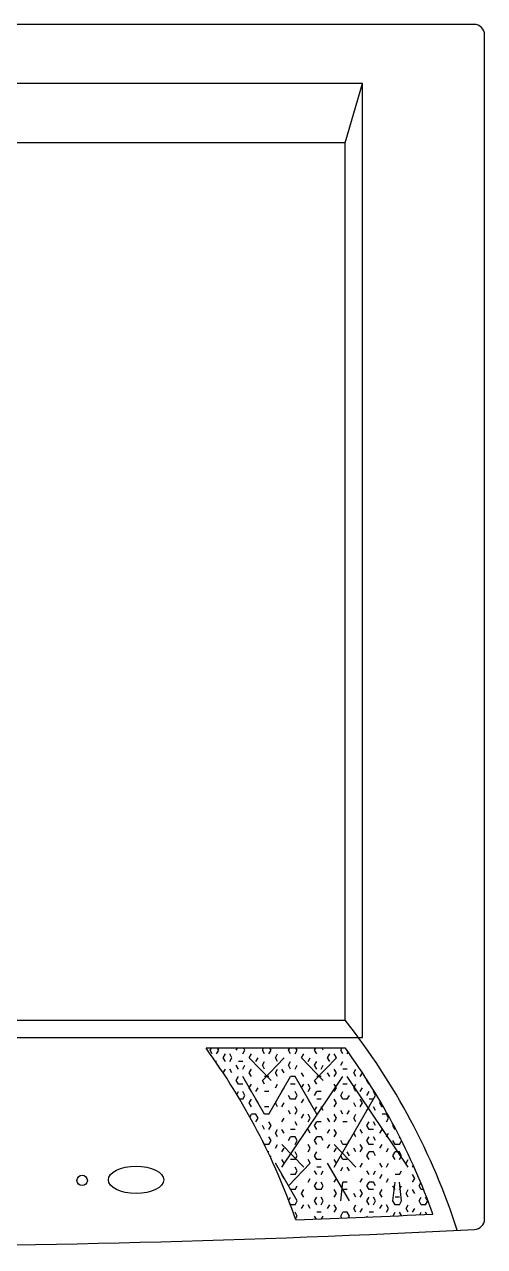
# Model space of a CAD drawing. Header units: inches. Extents: x 6.9 to 49.4, y 11.8 to 36.5.
# Drawn here: x 20.6095 to 20.7416, y 23.1819 to 23.5329 of the extents above; entities that cross this region are included whole.
import ezdxf

# ---------------------------------------------------------------- set-up
doc = ezdxf.new("R2010")
doc.units = ezdxf.units.IN
doc.header["$MEASUREMENT"] = 0
doc.layers.add('02', color=2, linetype='Continuous')

msp = doc.modelspace()

# ---------------------------------------------------------------- linework, layer by layer
at = {"layer": '02'}
for p, q in [((20.73864100061072, 23.53293237077675), (20.35464100076532, 23.53293237077675)), ((20.7416410006368, 23.18984212981674), (20.7416410006368, 23.52993237077977)), ((20.70664100072062, 23.51593237075509), (20.38664100065542, 23.51593237075509)), ((20.70164100059954, 23.49893237076254), (20.70664100072062, 23.51593237075509)), ((20.70664100072062, 23.24193237077931), (20.70664100072062, 23.51593237075509)), ((20.70164100059954, 23.49893237076254), (20.3916410007765, 23.49893237076254)), ((20.70164100059954, 23.24693237075486), (20.70164100059954, 23.49893237076254)), ((20.3916410007765, 23.24693237075486), (20.70164100059954, 23.24693237075486)), ((20.38664100065542, 23.24193237077931), (20.70664100072062, 23.24193237077931)), ((20.70167182854092, 23.23893237078233), (20.66167182850366, 23.23893237078233)), ((20.66284008629335, 23.23832673310904), (20.66318975135399, 23.23893237078233)), ((20.66346508546447, 23.23724418877761), (20.66284008559486, 23.23832672053619)), ((20.66471508636786, 23.23724420135046), (20.66534008623747, 23.23832673310904)), ((20.66534008553898, 23.23832672053619), (20.66499041326059, 23.23893237078233)), ((20.66659008620953, 23.23616166959188), (20.66721508631198, 23.23724420135046)), ((20.66909008545516, 23.23616165701902), (20.66846508558555, 23.23724418877761)), ((20.67034008635854, 23.23832673310904), (20.67068975141918, 23.23893237078233)), ((20.67221508620022, 23.23724420135046), (20.67284008630266, 23.23832673310904)), ((20.67284008560417, 23.23832672053619), (20.67249041332578, 23.23893237078233)), ((20.67409008627472, 23.23616166959188), (20.67471508614434, 23.23724420135046)), ((20.67846508559486, 23.23724418877761), (20.67784008549241, 23.23832672053619)), ((20.6778400861909, 23.23832673310904), (20.67818975125154, 23.23893237078233)), ((20.67971508626541, 23.23724420135046), (20.68034008636786, 23.23832673310904)), ((20.68034008543653, 23.23832672053619), (20.67999041315814, 23.23893237078233)), ((20.68159008633992, 23.23616166959188), (20.68221508620953, 23.23724420135046)), ((20.6853400862561, 23.23832673310904), (20.68568975131674, 23.23893237078233)), ((20.68596508566005, 23.23724418877761), (20.68534008555761, 23.23832672053619)), ((20.6872150863306, 23.23724420135046), (20.68784008620022, 23.23832673310904)), ((20.68784008550173, 23.23832672053619), (20.68749041322334, 23.23893237078233)), ((20.68909008617228, 23.23616166959188), (20.68971508627472, 23.23724420135046)), ((20.69284008632129, 23.23832673310904), (20.69318975138193, 23.23893237078233)), ((20.69346508549241, 23.23724418877761), (20.6928400856228, 23.23832672053619)), ((20.69534008556692, 23.23832672053619), (20.69499041328853, 23.23893237078233)), ((20.69659008623747, 23.23616166959188), (20.69721508633992, 23.23724420135046)), ((20.6990900854831, 23.23616165701902), (20.69846508561348, 23.23724418877761)), ((20.70096508555761, 23.23724418877761), (20.70034008545516, 23.23832672053619)), ((20.70034008615365, 23.23832673310904), (20.70068975121429, 23.23893237078233)), ((20.70221508622816, 23.23724420135046), (20.70251328384219, 23.23776069477686)), ((20.66471509684524, 23.23507913093568), (20.66439555424912, 23.23507913093568)), ((20.66524593534594, 23.23383353198666), (20.66534008623747, 23.23399660610381)), ((20.66721508561348, 23.23507912526044), (20.66659008551104, 23.23616165701902)), ((20.66659008620953, 23.23183154258664), (20.66721508631198, 23.23291407434523)), ((20.66846508628404, 23.2350791378624), (20.66909008615365, 23.23616166959188)), ((20.66909008545516, 23.23183152998469), (20.66846508558555, 23.23291406174327)), ((20.67096508552967, 23.23291406174327), (20.67034008566005, 23.23399659350185)), ((20.67221509691043, 23.23507913093568), (20.67096509670554, 23.23507913093568)), ((20.67221508620022, 23.23291407434523), (20.67284008630266, 23.23399660610381)), ((20.68034008543653, 23.22966646649662), (20.67409008557623, 23.23616165701902)), ((20.67409008627472, 23.23183154258664), (20.67471508614434, 23.23291407434523)), ((20.67596508634923, 23.2350791378624), (20.67659008621884, 23.23616166959188)), ((20.67846508559486, 23.23291406174327), (20.67784008549241, 23.23399659350185)), ((20.6778400861909, 23.22966647906948), (20.68409008628404, 23.23616166959188)), ((20.6778400861909, 23.23399660610381), (20.67846508629335, 23.2350791378624)), ((20.68221508551104, 23.23507912526044), (20.68159008564142, 23.23616165701902)), ((20.68159008633992, 23.23183154258664), (20.68221508620953, 23.23291407434523)), ((20.68409008558555, 23.23183152998469), (20.6834650854831, 23.23291406174327)), ((20.6853400862561, 23.23399660610381), (20.68596508635854, 23.23507913783329)), ((20.68596508566005, 23.23291406174327), (20.68534008555761, 23.23399659350185)), ((20.6872150863306, 23.23291407434523), (20.68784008620022, 23.23399660610381)), ((20.69534008556692, 23.22966646649662), (20.68909008547379, 23.23616165701902)), ((20.69096508624678, 23.23507913783329), (20.69159008634923, 23.23616166959188)), ((20.69284008632129, 23.22966647906948), (20.69909008618159, 23.23616166959188)), ((20.69284008632129, 23.23399660610381), (20.6934650861909, 23.23507913783329)), ((20.69346508549241, 23.23291406174327), (20.6928400856228, 23.23399659350185)), ((20.69471508616297, 23.23291407434523), (20.69534008626541, 23.23399660610381)), ((20.69721508564142, 23.23507912526044), (20.69659008553898, 23.23616165701902)), ((20.6990900854831, 23.23183153001379), (20.69846508561348, 23.23291406174327)), ((20.70034008615365, 23.23399660610381), (20.7009650862561, 23.23507913783329)), ((20.70221509670554, 23.23291406741852), (20.70096509673348, 23.23291406741852)), ((20.70409008630266, 23.23183154258664), (20.70471508617228, 23.23291407434523)), ((20.66664163095592, 23.23174225078334), (20.66659008551104, 23.23183152998469)), ((20.67034008635854, 23.22966647906948), (20.67096508622816, 23.23074901082806)), ((20.67096508552967, 23.22858393473804), (20.67034008566005, 23.22966646649662)), ((20.67846508559486, 23.21992368069847), (20.67221508550173, 23.2307489982552)), ((20.67471508544585, 23.2307489982552), (20.67409008557623, 23.23183152998469)), ((20.67846508559486, 23.22858393473804), (20.67784008549241, 23.22966646649662)), ((20.67971509674279, 23.23074900393045), (20.67846509677073, 23.23074900393045)), ((20.67971508626541, 23.21992369327132), (20.68596508635854, 23.23074901082806)), ((20.68221508551104, 23.2307489982552), (20.68159008564142, 23.23183152998469)), ((20.68346508618159, 23.20476824870935), (20.7009650862561, 23.23074901082806)), ((20.68721509680798, 23.23074900393045), (20.68596509683592, 23.23074900393045)), ((20.69346508549241, 23.21992368069847), (20.68721508563211, 23.2307489982552)), ((20.68971508557623, 23.2307489982552), (20.68909008547379, 23.23183152998469)), ((20.69346508549241, 23.22858393473804), (20.6928400856228, 23.22966646649662)), ((20.69471509687317, 23.23074900393045), (20.69346509690111, 23.23074900393045)), ((20.69721508564142, 23.2307489982552), (20.69659008553898, 23.23183152998469)), ((20.69846508631198, 23.23074901082806), (20.69909008618159, 23.23183154258664)), ((20.71971508560417, 23.2047682361365), (20.70221508552967, 23.2307489982552)), ((20.70471508547379, 23.2307489982552), (20.70409008560417, 23.23183153001379)), ((20.70596508637717, 23.23074901082806), (20.70658176767355, 23.23181713441523)), ((20.70784008621884, 23.22966647906948), (20.70790406039631, 23.2297772855011)), ((20.7084650856228, 23.22858393473804), (20.70784008552035, 23.22966646649662)), ((20.67050462381629, 23.22562133953694), (20.67096508622816, 23.22641888382283)), ((20.67221509691043, 23.22858394041328), (20.67096509670554, 23.22858394041328)), ((20.67284008560417, 23.22533633946228), (20.67221508550173, 23.22641887122087)), ((20.67409008627472, 23.22750141555231), (20.67471508614434, 23.22858394731089)), ((20.67471508544585, 23.22641887122087), (20.67409008557623, 23.22750140297945)), ((20.67596508634923, 23.22641888382283), (20.67659008621884, 23.22750141555231)), ((20.67971509674279, 23.22641887689612), (20.67846509677073, 23.22641887689612)), ((20.68159008633992, 23.22750141555231), (20.68221508620953, 23.22858394731089)), ((20.68346508618159, 23.22641888382283), (20.68409008628404, 23.22750141555231)), ((20.68721509680798, 23.22858394041328), (20.68596509683592, 23.22858394041328)), ((20.68784008550173, 23.22533633946228), (20.68721508563211, 23.22641887122087)), ((20.68909008617228, 23.22750141555231), (20.68971508627472, 23.22858394731089)), ((20.69159008565074, 23.22750140297945), (20.69096508554829, 23.22858393473804)), ((20.69096508624678, 23.22641888379372), (20.69159008634923, 23.22750141555231)), ((20.69284008632129, 23.22533635206424), (20.6934650861909, 23.22641888379372)), ((20.69471509687317, 23.22641887689612), (20.69346509690111, 23.22641887689612)), ((20.6990900854831, 23.22750140297945), (20.69846508561348, 23.22858393473804)), ((20.69846508631198, 23.22641888379372), (20.69909008618159, 23.22750141555231)), ((20.70034008615365, 23.22533635206424), (20.7009650862561, 23.22641888379372)), ((20.70221509670554, 23.22858394041328), (20.70096509673348, 23.22858394041328)), ((20.70409008630266, 23.22750141555231), (20.70471508617228, 23.22858394731089)), ((20.70471508547379, 23.22641887122087), (20.70409008560417, 23.22750140297945)), ((20.70596508637717, 23.22641888379372), (20.70659008624678, 23.22750141555231)), ((20.70784008621884, 23.22533635206424), (20.70846508632129, 23.22641888379372)), ((20.7086607388006, 23.22858394041328), (20.70846509679867, 23.22858394041328)), ((20.71034008546447, 23.22533633946228), (20.70971508559486, 23.22641887122087)), ((20.67221509691043, 23.22425381337895), (20.67132412365353, 23.22425381337895)), ((20.67221508620022, 23.22425382030566), (20.67284008630266, 23.22533635206424)), ((20.67409008627472, 23.22317128854707), (20.67471508614434, 23.22425382030566)), ((20.67471508544585, 23.22208874421564), (20.67409008557623, 23.22317127594512)), ((20.67659008552035, 23.22317127594512), (20.67596508565074, 23.2242538077037)), ((20.68159008633992, 23.22317128854707), (20.68221508620953, 23.22425382030566)), ((20.68221508551104, 23.22208874421564), (20.68159008564142, 23.22317127594512)), ((20.68346508618159, 23.22208875678849), (20.68409008628404, 23.22317128854707)), ((20.68596508566005, 23.2242538077037), (20.68534008555761, 23.22533633946228)), ((20.68721509680798, 23.22425381337895), (20.68596509683592, 23.22425381337895)), ((20.6872150863306, 23.22425382030566), (20.68784008620022, 23.22533635206424)), ((20.68909008617228, 23.22317128854707), (20.68971508627472, 23.22425382030566)), ((20.69159008565074, 23.22317127597422), (20.69096508554829, 23.2242538077037)), ((20.69471509687317, 23.22425381337895), (20.69346509690111, 23.22425381337895)), ((20.69846508631198, 23.20476824870935), (20.71034008616297, 23.22533635206424)), ((20.6990900854831, 23.22317127597422), (20.69846508561348, 23.2242538077037)), ((20.69846508631198, 23.22208875678849), (20.69909008618159, 23.22317128854707)), ((20.70096508555761, 23.2242538077037), (20.70034008545516, 23.22533633946228)), ((20.70221509670554, 23.22425381337895), (20.70096509673348, 23.22425381337895)), ((20.70221508622816, 23.22425382030566), (20.7028400863306, 23.22533635206424)), ((20.70471508547379, 23.22208874421564), (20.70409008560417, 23.22317127597422)), ((20.70659008554829, 23.22317127597422), (20.70596508544585, 23.2242538077037)), ((20.70596508637717, 23.22208875678849), (20.70659008624678, 23.22317128854707)), ((20.70971509677073, 23.22425381337895), (20.70846509679867, 23.22425381337895)), ((20.71159008636786, 23.22317128854707), (20.71176461458852, 23.22347358028425)), ((20.71221508553898, 23.22208874421564), (20.71159008566936, 23.22317127597422)), ((20.6742582170078, 23.21913237246123), (20.67471508637717, 23.21992369327132)), ((20.67596509682661, 23.21992368637371), (20.67471509685455, 23.21992368637371)), ((20.67659008552035, 23.21884114893988), (20.67596508565074, 23.21992368069847)), ((20.67596508634923, 23.21775862978326), (20.67659008621884, 23.21884116151274)), ((20.67971509674279, 23.22208874989088), (20.67846509677073, 23.22208874989088)), ((20.67971509674279, 23.21992368637371), (20.67846509677073, 23.21992368637371)), ((20.68346508618159, 23.21775862978326), (20.68409008628404, 23.21884116151274)), ((20.68596508566005, 23.21992368069847), (20.68534008555761, 23.22100621245705)), ((20.68784008550173, 23.22100621245705), (20.68721508563211, 23.22208874421564)), ((20.6872150863306, 23.21992369327132), (20.68784008620022, 23.22100622502991)), ((20.68909008617228, 23.21884116151274), (20.68971508627472, 23.21992369327132)), ((20.69159008565074, 23.21884114893988), (20.69096508554829, 23.21992368069847)), ((20.69096508624678, 23.21775862978326), (20.69159008634923, 23.21884116151274)), ((20.69284008632129, 23.22100622502991), (20.6934650861909, 23.22208875678849)), ((20.69534008556692, 23.22100621245705), (20.69471508546447, 23.22208874421564)), ((20.69721508564142, 23.2177586171813), (20.69659008553898, 23.21884114893988)), ((20.6990900854831, 23.21884114893988), (20.69846508561348, 23.21992368069847)), ((20.69846508631198, 23.21775862978326), (20.69909008618159, 23.21884116151274)), ((20.70096508555761, 23.21992368069847), (20.70034008545516, 23.22100621245705)), ((20.70221508622816, 23.21992369327132), (20.7028400863306, 23.22100622502991)), ((20.70409008630266, 23.21884116151274), (20.70471508617228, 23.21992369327132)), ((20.70471508547379, 23.2177586171813), (20.70409008560417, 23.21884114893988)), ((20.70784008621884, 23.22100622502991), (20.70846508632129, 23.22208875678849)), ((20.71034008546447, 23.22100621245705), (20.70971508559486, 23.22208874421564)), ((20.71256867216615, 23.22208874989088), (20.71221509671485, 23.22208874989088)), ((20.71346509691974, 23.21992368637371), (20.71221509671485, 23.21992368637371)), ((20.71409008561348, 23.21884114893988), (20.71346508551104, 23.21992368069847)), ((20.71346508620953, 23.21775862975415), (20.71409008631198, 23.21884116151274)), ((20.67846508559486, 23.21559355366413), (20.67784008549241, 23.21667608542272)), ((20.68034008543653, 23.21667608542272), (20.67971508556692, 23.2177586171813)), ((20.67971508626541, 23.21559356626609), (20.68034008636786, 23.21667609802467)), ((20.68159008633992, 23.21451103450751), (20.68221508620953, 23.21559356626609)), ((20.68409008558555, 23.21451102193465), (20.6834650854831, 23.21559355366413)), ((20.68721509680798, 23.21559355933938), (20.68596509683592, 23.21559355933938)), ((20.68784008550173, 23.21667608542272), (20.68721508563211, 23.2177586171813)), ((20.69159008565074, 23.21451102193465), (20.69096508554829, 23.21559355366413)), ((20.69284008632129, 23.21667609802467), (20.6934650861909, 23.21775862978326)), ((20.69346508549241, 23.21559355366413), (20.6928400856228, 23.21667608542272)), ((20.69471509687317, 23.21775862285655), (20.69346509690111, 23.21775862285655)), ((20.69659008623747, 23.21451103450751), (20.69721508633992, 23.21559356626609)), ((20.6990900854831, 23.21451102193465), (20.69846508561348, 23.21559355366413)), ((20.70221509670554, 23.21775862285655), (20.70096509673348, 23.21775862285655)), ((20.70659008554829, 23.21451102193465), (20.70596508544585, 23.21559355366413)), ((20.70784008621884, 23.21667609802467), (20.70846508632129, 23.21775862975415)), ((20.7084650856228, 23.21559355366413), (20.70784008552035, 23.21667608542272)), ((20.70971509677073, 23.21559355933938), (20.70846509679867, 23.21559355933938)), ((20.71034008546447, 23.21667608542272), (20.70971508559486, 23.2177586171813)), ((20.71159008636786, 23.21451103450751), (20.71221508623747, 23.21559356626609)), ((20.71534008628404, 23.21667609802467), (20.71545749346441, 23.21687945332748)), ((20.71596508545516, 23.21559355369324), (20.71534008558555, 23.21667608542272)), ((20.67846508559486, 23.2112634266589), (20.67784008549241, 23.21234595841748)), ((20.68034008543653, 23.21234595841748), (20.67971508556692, 23.21342849017607)), ((20.67971508626541, 23.21126343923175), (20.68034008636786, 23.21234597099034)), ((20.68221508551104, 23.21342849017607), (20.68159008564142, 23.21451102193465)), ((20.6853400862561, 23.21234597099034), (20.68596508635854, 23.21342850274892)), ((20.68721509680798, 23.21342849585131), (20.68596509683592, 23.21342849585131)), ((20.68784008550173, 23.21234595841748), (20.68721508563211, 23.21342849017607)), ((20.6872150863306, 23.21126343923175), (20.68784008620022, 23.21234597099034)), ((20.69284008632129, 23.21234597099034), (20.6934650861909, 23.21342850274892)), ((20.69346508549241, 23.2112634266589), (20.6928400856228, 23.21234595841748)), ((20.69471509687317, 23.21342849585131), (20.69346509690111, 23.21342849585131)), ((20.69534008556692, 23.21234595841748), (20.69471508546447, 23.21342849017607)), ((20.69846508631198, 23.21342850274892), (20.69909008618159, 23.21451103450751)), ((20.70096508555761, 23.2112634266589), (20.70034008545516, 23.21234595841748)), ((20.70221508622816, 23.21126343923175), (20.7028400863306, 23.21234597099034)), ((20.70471508547379, 23.21342849017607), (20.70409008560417, 23.21451102193465)), ((20.70784008621884, 23.21234597099034), (20.70846508632129, 23.21342850274892)), ((20.7084650856228, 23.2112634266589), (20.70784008552035, 23.21234595841748)), ((20.71034008546447, 23.21234595841748), (20.70971508559486, 23.21342849017607)), ((20.71346508620953, 23.21342850274892), (20.71409008631198, 23.21451103450751)), ((20.71596508545516, 23.2112634266589), (20.71534008558555, 23.21234595841748)), ((20.71755548219843, 23.21283890591372), (20.71721508566005, 23.21342849017607)), ((20.71721508635854, 23.21126343923175), (20.71782030400535, 23.21231170713805)), ((20.67971509674279, 23.21126343233415), (20.67846509677073, 23.21126343233415)), ((20.67971509674279, 23.20909836881698), (20.67942200999422, 23.20909836881698)), ((20.68159008633992, 23.21018090747317), (20.68221508620953, 23.21126343923175)), ((20.68971508557623, 23.2047682361365), (20.6834650854831, 23.2112634266589)), ((20.68346508618159, 23.20909837574369), (20.68409008628404, 23.21018090747317)), ((20.68784008550173, 23.20801583138315), (20.68721508563211, 23.20909836314173)), ((20.69159008565074, 23.21018089490031), (20.69096508554829, 23.2112634266589)), ((20.69096508624678, 23.20909837574369), (20.69159008634923, 23.21018090747317)), ((20.69284008632129, 23.20801584398511), (20.6934650861909, 23.20909837574369)), ((20.69659008623747, 23.21018090747317), (20.69721508633992, 23.21126343923175)), ((20.70471508547379, 23.2047682361365), (20.69846508561348, 23.2112634266589)), ((20.69846508631198, 23.20909837574369), (20.69909008618159, 23.21018090747317)), ((20.70034008615365, 23.20801584398511), (20.7009650862561, 23.20909837574369)), ((20.70221509670554, 23.21126343233415), (20.70096509673348, 23.21126343233415)), ((20.70284008563211, 23.20801583138315), (20.70221508552967, 23.20909836314173)), ((20.70471508547379, 23.20909836314173), (20.70409008560417, 23.21018089490031)), ((20.70659008554829, 23.21018089490031), (20.70596508544585, 23.2112634266589)), ((20.70596508637717, 23.20909837574369), (20.70659008624678, 23.21018090747317)), ((20.70784008621884, 23.20801584398511), (20.70846508632129, 23.20909837574369)), ((20.70971509677073, 23.21126343233415), (20.70846509679867, 23.21126343233415)), ((20.70971509677073, 23.20909836881698), (20.70846509679867, 23.20909836881698)), ((20.71034008546447, 23.20801583138315), (20.70971508559486, 23.20909836314173)), ((20.71159008636786, 23.21018090747317), (20.71221508623747, 23.21126343923175)), ((20.71346508620953, 23.20909837571459), (20.71409008631198, 23.21018090747317)), ((20.71534008628404, 23.20801584398511), (20.71596508638648, 23.20909837571459)), ((20.71721509683592, 23.21126343233415), (20.71596509686386, 23.21126343233415)), ((20.71721509683592, 23.20909836881698), (20.71596509686386, 23.20909836881698)), ((20.71784008552967, 23.20801583138315), (20.71721508566005, 23.20909836314173)), ((20.68011658245413, 23.2076287240409), (20.68034008636786, 23.20801584398511)), ((20.68784008550173, 23.19502545033835), (20.68159008564142, 23.20585076789508)), ((20.68409008558555, 23.20585076789508), (20.6834650854831, 23.20693329962456)), ((20.6853400862561, 23.19935558994554), (20.69159008634923, 23.20585078046794)), ((20.68721509680798, 23.20693330529981), (20.68596509683592, 23.20693330529981)), ((20.6872150863306, 23.20693331222652), (20.68784008620022, 23.20801584398511)), ((20.68784008550173, 23.20368570437791), (20.68721508563211, 23.2047682361365)), ((20.69159008565074, 23.20585076789508), (20.69096508554829, 23.20693329962456)), ((20.69346508549241, 23.20693329962456), (20.6928400856228, 23.20801583138315)), ((20.69471509687317, 23.20693330529981), (20.69346509690111, 23.20693330529981)), ((20.69471509687317, 23.20476824181175), (20.69346509690111, 23.20476824181175)), ((20.70284008563211, 23.19502545033835), (20.69659008553898, 23.20585076789508)), ((20.6990900854831, 23.20585076789508), (20.69846508561348, 23.20693329962456)), ((20.70096508555761, 23.20693329965367), (20.70034008545516, 23.20801583138315)), ((20.70034008615365, 23.20368571695077), (20.7009650862561, 23.20476824870935)), ((20.70221509670554, 23.20693330529981), (20.70096509673348, 23.20693330529981)), ((20.70284008563211, 23.20368570437791), (20.70221508552967, 23.2047682361365)), ((20.70596508637717, 23.20476824870935), (20.70659008624678, 23.20585078046794)), ((20.7084650856228, 23.20693329965367), (20.70784008552035, 23.20801583138315)), ((20.71221508553898, 23.2047682361365), (20.71159008543653, 23.20585076789508)), ((20.71346508620953, 23.20476824870935), (20.71409008631198, 23.20585078046794)), ((20.71596508545516, 23.20693329965367), (20.71534008558555, 23.20801583138315)), ((20.71721508635854, 23.20693331222652), (20.71784008622816, 23.20801584398511)), ((20.71909008620022, 23.20585078046794), (20.71971508630266, 23.20693331222652)), ((20.72096508627472, 23.20476824870935), (20.72120524852252, 23.20518422201645)), ((20.68409008558555, 23.20152064086075), (20.6834650854831, 23.20260317261933)), ((20.68721509680798, 23.20260317829458), (20.68596509683592, 23.20260317829458)), ((20.6872150863306, 23.20260318519219), (20.68784008620022, 23.20368571695077)), ((20.69096508624678, 23.20043812170412), (20.69159008634923, 23.2015206534336)), ((20.69346508549241, 23.20260317261933), (20.6928400856228, 23.20368570437791)), ((20.69471508616297, 23.20260318519219), (20.69534008626541, 23.20368571695077)), ((20.6990900854831, 23.20152064086075), (20.69846508561348, 23.20260317261933)), ((20.69846508631198, 23.20043812170412), (20.69909008618159, 23.2015206534336)), ((20.70596508637717, 23.20043812170412), (20.70659008624678, 23.2015206534336)), ((20.7084650856228, 23.20260317261933), (20.70784008552035, 23.20368570437791)), ((20.70971508629335, 23.20260318519219), (20.71034008616297, 23.20368571695077)), ((20.71159008636786, 23.2015206534336), (20.71221508623747, 23.20260318519219)), ((20.71346508620953, 23.20043812170412), (20.71409008631198, 23.2015206534336)), ((20.71721509683592, 23.20260317829458), (20.71596509686386, 23.20260317829458)), ((20.71721508635854, 23.20260318519219), (20.71784008622816, 23.20368571695077)), ((20.72159008544585, 23.20152064086075), (20.72096508557623, 23.20260317261933)), ((20.72096508627472, 23.20043812170412), (20.72159008637717, 23.2015206534336)), ((20.68721509680798, 23.19827305126024), (20.68596509683592, 23.19827305126024)), ((20.6872150863306, 23.19827305818695), (20.68784008620022, 23.19935558994554)), ((20.68909008617228, 23.19719052642837), (20.68971508627472, 23.19827305818695)), ((20.69284008632129, 23.19935558994554), (20.6934650861909, 23.20043812170412)), ((20.69346508549241, 23.1982730456141), (20.6928400856228, 23.19935557734358)), ((20.69471509687317, 23.19827305126024), (20.69346509690111, 23.19827305126024)), ((20.69534008556692, 23.19935557734358), (20.69471508546447, 23.20043810910216)), ((20.69471508616297, 23.19827305818695), (20.69534008626541, 23.19935558994554)), ((20.6990900854831, 23.19719051385551), (20.69846508561348, 23.1982730456141)), ((20.70096508555761, 23.1982730456141), (20.70034008545516, 23.19935557734358)), ((20.70034008615365, 23.1950254629112), (20.7009650862561, 23.20043812170412)), ((20.70221509670554, 23.20043811477741), (20.70096509673348, 23.20043811477741)), ((20.70221509670554, 23.19827305126024), (20.70096509673348, 23.19827305126024)), ((20.70659008554829, 23.19719051385551), (20.70596508544585, 23.1982730456141)), ((20.70784008621884, 23.19935558994554), (20.70846508632129, 23.20043812170412)), ((20.7084650856228, 23.1982730456141), (20.70784008552035, 23.19935557734358)), ((20.70971509677073, 23.20043811477741), (20.70846509679867, 23.20043811477741)), ((20.70971509677073, 23.19827305126024), (20.70846509679867, 23.19827305126024)), ((20.71034008546447, 23.19935557734358), (20.70971508559486, 23.20043810910216)), ((20.71159008636786, 23.19719052642837), (20.71221508623747, 23.19827305818695)), ((20.71534008628404, 23.1950254629112), (20.71596508638648, 23.20043812170412)), ((20.71596508545516, 23.1982730456141), (20.71534008558555, 23.19935557734358)), ((20.71784008552967, 23.19502545033835), (20.71721508566005, 23.20043810910216)), ((20.71721508635854, 23.19827305818695), (20.71784008622816, 23.19935558994554)), ((20.71909008620022, 23.19719052642837), (20.71971508630266, 23.19827305818695)), ((20.72159008544585, 23.19719051385551), (20.72096508557623, 23.1982730456141)), ((20.72284008634923, 23.19935558994554), (20.72334840966104, 23.2002360320687)), ((20.72346508552035, 23.1982730456141), (20.72284008565074, 23.19935557734358)), ((20.72415330193652, 23.19827305126024), (20.72346509669622, 23.19827305126024)), ((20.68541586890532, 23.19515672211788), (20.68596508635854, 23.19610799466978)), ((20.68596508566005, 23.19394291857976), (20.68571033028601, 23.19438416754498)), ((20.6872150863306, 23.19394293115262), (20.68784008620022, 23.1950254629112)), ((20.68971508557623, 23.19610798209693), (20.68909008547379, 23.19719051385551)), ((20.69284008632129, 23.1950254629112), (20.6934650861909, 23.19610799466978)), ((20.69346508549241, 23.19394291857976), (20.6928400856228, 23.19502545033835)), ((20.69534008556692, 23.19502545033835), (20.69471508546447, 23.19610798209693)), ((20.69471508616297, 23.19394293115262), (20.69534008626541, 23.1950254629112)), ((20.69846508631198, 23.19610799466978), (20.69909008618159, 23.19719052642837)), ((20.70471508547379, 23.19610798209693), (20.70409008560417, 23.19719051385551)), ((20.70596508637717, 23.19610799466978), (20.70659008624678, 23.19719052642837)), ((20.70784008621884, 23.1950254629112), (20.70846508632129, 23.19610799466978)), ((20.7084650856228, 23.19394291857976), (20.70784008552035, 23.19502545033835)), ((20.71034008546447, 23.19502545033835), (20.70971508559486, 23.19610798209693)), ((20.70971508629335, 23.19394293115262), (20.71034008616297, 23.1950254629112)), ((20.71221508553898, 23.19610798209693), (20.71159008543653, 23.19719051385551)), ((20.71596508545516, 23.19394291857976), (20.71534008558555, 23.19502545033835)), ((20.71721509683592, 23.19610798777218), (20.71596509686386, 23.19610798777218)), ((20.71721508635854, 23.19394293115262), (20.71784008622816, 23.1950254629112)), ((20.71971508560417, 23.19610798209693), (20.71909008550173, 23.19719051385551)), ((20.72284008634923, 23.1950254629112), (20.72346508621884, 23.19610799466978)), ((20.72346508552035, 23.19394291857976), (20.72284008565074, 23.19502545033835)), ((20.72534008559486, 23.19502545033835), (20.72471508549241, 23.19610798209693)), ((20.7247150861909, 23.19394293115262), (20.72534008629335, 23.1950254629112)), ((20.68721509680798, 23.19394292425501), (20.68596509683592, 23.19394292425501)), ((20.68784008550173, 23.19069532330401), (20.68721508563211, 23.19177785506259)), ((20.68735833934223, 23.18986092579804), (20.68784008620022, 23.19069533590597)), ((20.68909008617228, 23.19286039942314), (20.68971508627472, 23.19394293115262)), ((20.69159008565074, 23.19286038682118), (20.69096508554829, 23.19394291857976)), ((20.69335677500529, 23.18980039096574), (20.6928400856228, 23.19069532330401)), ((20.69471509687317, 23.19177786073784), (20.69346509690111, 23.19177786073784)), ((20.69485744976154, 23.18985938480843), (20.69534008626541, 23.19069533590597)), ((20.69659008623747, 23.19286039942314), (20.69721508633992, 23.19394293115262)), ((20.6990900854831, 23.19286038682118), (20.69846508561348, 23.19394291857976)), ((20.69846508631198, 23.19177786766455), (20.69909008618159, 23.19286039942314)), ((20.70068710788799, 23.19009426287745), (20.70034008545516, 23.19069532330401)), ((20.70034008615365, 23.19069533590597), (20.7009650862561, 23.19177786766455)), ((20.70221509670554, 23.19177786073784), (20.70096509673348, 23.19177786073784)), ((20.70284008563211, 23.19069532330401), (20.70221508552967, 23.19177785506259)), ((20.70253718763305, 23.1901706999845), (20.7028400863306, 23.19069533590597)), ((20.70409008630266, 23.19286039939403), (20.70471508617228, 23.19394293115262)), ((20.70471508547379, 23.19177785506259), (20.70409008560417, 23.19286038682118)), ((20.70596508637717, 23.19177786766455), (20.70659008624678, 23.19286039939403)), ((20.70800935712358, 23.19040213652557), (20.70784008552035, 23.19069532330401)), ((20.70971509677073, 23.19177786073784), (20.70846509679867, 23.19177786073784)), ((20.71022625432996, 23.19049817311248), (20.71034008616297, 23.19069533590597)), ((20.71159008636786, 23.19286039939403), (20.71221508623747, 23.19394293115262)), ((20.71409008561348, 23.19286038682118), (20.71346508551104, 23.19394291857976)), ((20.71346508620953, 23.19177786766455), (20.71409008631198, 23.19286039939403)), ((20.71535749945505, 23.19072549638009), (20.71596508638648, 23.19177786766455)), ((20.71721509683592, 23.19394292425501), (20.71596509686386, 23.19394292425501)), ((20.71775982345169, 23.19083434130085), (20.71721508566005, 23.19177785506259)), ((20.71909008620022, 23.19286039939403), (20.71971508630266, 23.19394293115262)), ((20.71971508560417, 23.19177785506259), (20.71909008550173, 23.19286038682118)), ((20.72096508627472, 23.19177786766455), (20.72159008637717, 23.19286039939403)), ((20.7230621956074, 23.19108004037777), (20.72346508621884, 23.19177786766455)), ((20.72471509690111, 23.19394292425501), (20.72346509669622, 23.19394292425501)), ((20.72506330583891, 23.19117471991127), (20.72471508549241, 23.19177785506259))]:
    msp.add_line(p, q, dxfattribs=at)
msp.add_circle((20.62610103099322, 23.20092639701694), 0.0015, dxfattribs=at)
for centre, radius, start, end in [((20.73864100061072, 23.52993237077977), 0.003, 0, 90), ((20.55016935060447, 23.12741201783434), 0.1929475979785497, 17.86239168068644, 38.27558988416907), ((20.50699938649958, 23.12671034136225), 0.1910951287658536, 19.20609196364043, 35.9626260520201), ((20.54640193868143, 23.12653515359058), 0.1916816973957814, 19.73456011794724, 35.90013620706817), ((20.54664100080443, 26.94104541202911), 3.75411304125139, 272.1496785560846, 272.7510585258087), ((20.73864100061072, 23.18984212981674), 0.003000000000009112, 271.7365012540014, 0), ((20.54664100080443, 26.94104541202911), 3.759113041251041, 267.0709059546697, 272.9290940453303)]:
    msp.add_arc(centre, radius, start, end, dxfattribs=at)
msp.add_ellipse((20.64157004424086, 23.20108401110998), major_axis=(-0.007954513776785459, 0), ratio=0.494995209482222, dxfattribs=at)

doc.saveas('drawing.dxf')
